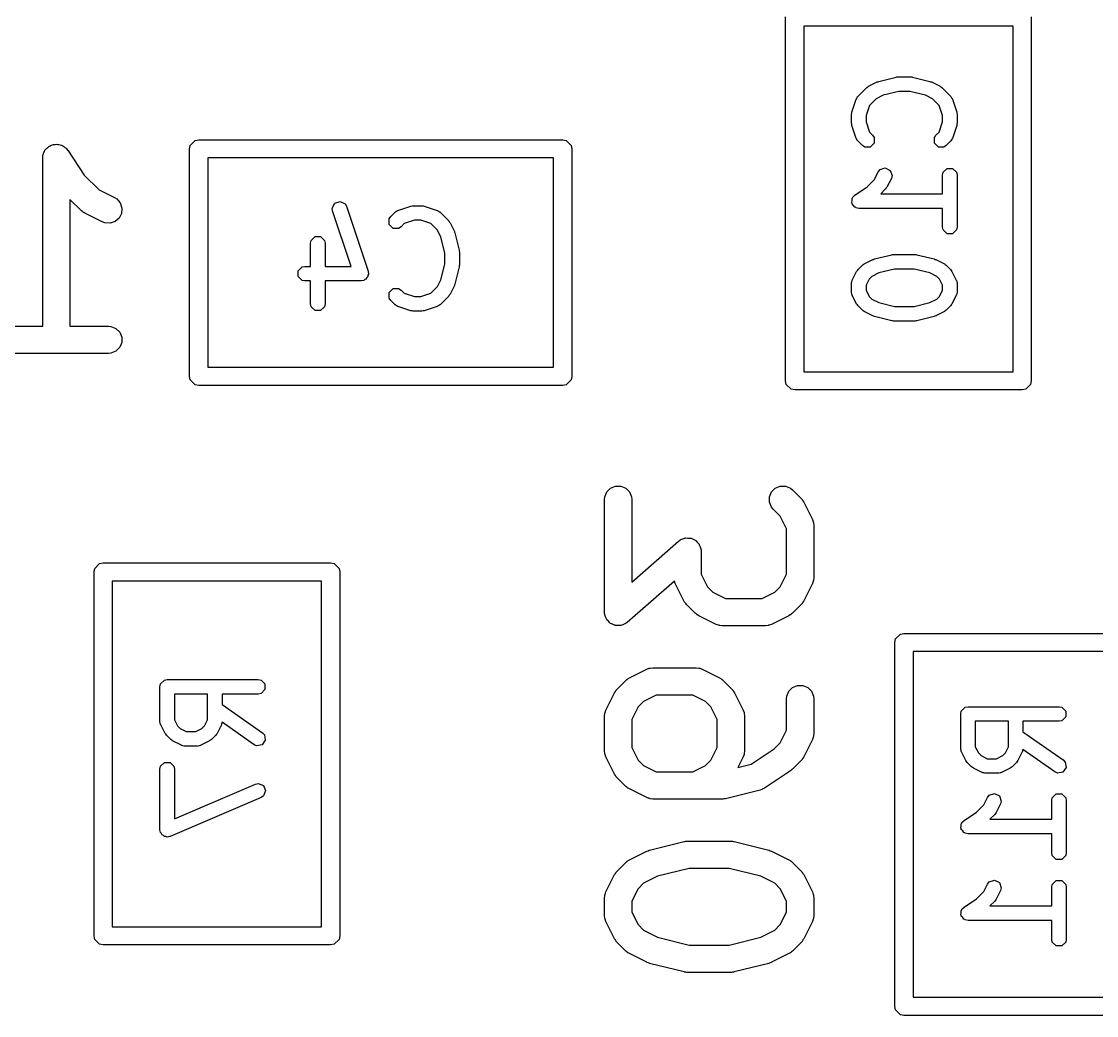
# Model space of a CAD drawing. Extents: x 0.29 to 2.1, y 0.2 to 2.1.
# Drawn here: x 1.2963 to 1.5289, y 0.7347 to 0.9498 of the extents above; entities that cross this region are included whole.
import ezdxf

# ---------------------------------------------------------------- set-up
doc = ezdxf.new("R2010")
doc.units = 0
doc.header["$MEASUREMENT"] = 0
doc.layers.add('BLACK', color=7, linetype='CONTINUOUS')

msp = doc.modelspace()

# ---------------------------------------------------------------- linework, layer by layer
at = {"layer": 'BLACK', "linetype": 'CONTINUOUS'}
for p, q in [((1.46161, 0.87205), (1.46161, 0.95079)), ((1.46555, 0.94882), (1.46555, 0.87402)), ((1.51083, 0.94882), (1.46555, 0.94882)), ((1.51083, 0.87402), (1.51083, 0.94882)), ((1.51476, 0.95079), (1.51476, 0.87205)), ((1.48175, 0.93685), (1.4855, 0.93779)), ((1.4855, 0.93779), (1.48569, 0.9378)), ((1.48569, 0.9378), (1.48588, 0.93783)), ((1.48588, 0.93783), (1.4887, 0.93783)), ((1.4887, 0.93783), (1.48888, 0.9378)), ((1.48888, 0.9378), (1.48908, 0.93779)), ((1.48908, 0.93779), (1.49283, 0.93685)), ((1.47727, 0.93362), (1.47915, 0.9355)), ((1.47915, 0.9355), (1.47936, 0.93564)), ((1.47936, 0.93564), (1.47955, 0.93579)), ((1.47955, 0.93579), (1.48143, 0.93673)), ((1.48143, 0.93673), (1.4816, 0.93677)), ((1.4816, 0.93677), (1.48175, 0.93685)), ((1.49283, 0.93685), (1.49298, 0.93677)), ((1.49298, 0.93677), (1.49315, 0.93673)), ((1.49315, 0.93673), (1.49502, 0.93579)), ((1.49502, 0.93579), (1.49522, 0.93564)), ((1.49522, 0.93564), (1.49543, 0.9355)), ((1.49543, 0.9355), (1.49731, 0.93362)), ((1.47595, 0.93019), (1.47689, 0.93301)), ((1.47689, 0.93301), (1.47693, 0.93307)), ((1.47693, 0.93311), (1.47707, 0.93332)), ((1.47693, 0.93307), (1.47693, 0.93311)), ((1.47707, 0.93332), (1.47719, 0.93354)), ((1.47719, 0.93354), (1.47723, 0.93356)), ((1.47723, 0.93356), (1.47727, 0.93362)), ((1.48119, 0.93309), (1.47976, 0.93166)), ((1.48268, 0.93383), (1.48119, 0.93309)), ((1.48608, 0.93468), (1.48268, 0.93383)), ((1.4885, 0.93468), (1.48608, 0.93468)), ((1.4919, 0.93383), (1.4885, 0.93468)), ((1.49339, 0.93309), (1.4919, 0.93383)), ((1.49482, 0.93166), (1.49339, 0.93309)), ((1.49731, 0.93362), (1.49735, 0.93356)), ((1.49735, 0.93356), (1.49738, 0.93354)), ((1.49738, 0.93354), (1.49751, 0.93332)), ((1.49751, 0.93332), (1.49765, 0.93311)), ((1.49765, 0.93311), (1.49765, 0.93307)), ((1.49765, 0.93307), (1.49769, 0.93301)), ((1.49769, 0.93301), (1.49863, 0.93019)), ((1.47976, 0.93166), (1.47902, 0.92944)), ((1.49556, 0.92944), (1.49482, 0.93166)), ((1.47587, 0.9297), (1.47592, 0.92994)), ((1.47587, 0.92782), (1.47587, 0.9297)), ((1.47592, 0.92994), (1.47595, 0.93019)), ((1.47902, 0.92944), (1.47902, 0.92808)), ((1.47902, 0.92808), (1.47976, 0.92586)), ((1.49482, 0.92586), (1.49556, 0.92808)), ((1.49556, 0.92808), (1.49556, 0.92944)), ((1.49863, 0.93019), (1.49866, 0.92994)), ((1.49866, 0.92994), (1.49871, 0.9297)), ((1.49871, 0.9297), (1.49871, 0.92782)), ((1.47592, 0.92757), (1.47587, 0.92782)), ((1.47595, 0.92732), (1.47592, 0.92757)), ((1.47689, 0.92451), (1.47595, 0.92732)), ((1.47976, 0.92586), (1.48044, 0.92519)), ((1.49414, 0.92519), (1.49482, 0.92586)), ((1.49863, 0.92732), (1.49769, 0.92451)), ((1.49866, 0.92757), (1.49863, 0.92732)), ((1.49871, 0.92782), (1.49866, 0.92757)), ((1.30357, 0.92322), (1.30385, 0.92327)), ((1.30385, 0.92327), (1.30414, 0.92322)), ((1.33283, 0.923), (1.33389, 0.92406)), ((1.33389, 0.92406), (1.33465, 0.92421)), ((1.33465, 0.92421), (1.41339, 0.92421)), ((1.41339, 0.92421), (1.41414, 0.92406)), ((1.41414, 0.92406), (1.4152, 0.923)), ((1.47693, 0.92444), (1.47689, 0.92451)), ((1.47693, 0.92441), (1.47693, 0.92444)), ((1.47707, 0.9242), (1.47693, 0.92441)), ((1.47719, 0.92398), (1.47707, 0.9242)), ((1.47723, 0.92396), (1.47719, 0.92398)), ((1.47727, 0.9239), (1.47723, 0.92396)), ((1.47821, 0.92296), (1.47727, 0.9239)), ((1.48078, 0.92347), (1.47992, 0.92262)), ((1.48044, 0.92519), (1.48078, 0.92467)), ((1.48078, 0.92467), (1.48078, 0.92347)), ((1.4938, 0.92467), (1.49414, 0.92519)), ((1.4938, 0.92347), (1.4938, 0.92467)), ((1.49465, 0.92262), (1.4938, 0.92347)), ((1.49731, 0.9239), (1.49637, 0.92296)), ((1.49735, 0.92396), (1.49731, 0.9239)), ((1.49738, 0.92398), (1.49735, 0.92396)), ((1.49751, 0.9242), (1.49738, 0.92398)), ((1.49765, 0.92441), (1.49751, 0.9242)), ((1.49769, 0.92451), (1.49765, 0.92444)), ((1.49765, 0.92444), (1.49765, 0.92441)), ((1.3009, 0.92033), (1.30095, 0.9209)), ((1.30095, 0.9209), (1.30106, 0.92117)), ((1.30106, 0.92117), (1.30112, 0.92145)), ((1.30112, 0.92145), (1.30128, 0.9217)), ((1.30128, 0.9217), (1.30139, 0.92196)), ((1.30139, 0.92196), (1.3016, 0.92217)), ((1.3016, 0.92217), (1.30176, 0.92241)), ((1.30176, 0.92241), (1.302, 0.92257)), ((1.302, 0.92257), (1.30221, 0.92278)), ((1.30221, 0.92278), (1.30248, 0.92289)), ((1.30248, 0.92289), (1.30272, 0.92305)), ((1.30272, 0.92305), (1.30301, 0.92311)), ((1.30301, 0.92311), (1.30327, 0.92322)), ((1.30327, 0.92322), (1.30357, 0.92322)), ((1.30414, 0.92322), (1.30442, 0.92322)), ((1.30442, 0.92322), (1.30469, 0.92311)), ((1.30469, 0.92311), (1.30498, 0.92305)), ((1.30498, 0.92305), (1.30522, 0.92289)), ((1.30522, 0.92289), (1.30549, 0.92278)), ((1.30549, 0.92278), (1.3057, 0.92257)), ((1.3057, 0.92257), (1.30594, 0.92241)), ((1.30594, 0.92241), (1.3063, 0.92196)), ((1.3063, 0.92196), (1.3063, 0.92196)), ((1.3063, 0.92196), (1.3063, 0.92196)), ((1.3063, 0.92196), (1.30631, 0.92196)), ((1.30631, 0.92196), (1.30989, 0.91658)), ((1.33268, 0.92224), (1.33283, 0.923)), ((1.33268, 0.87303), (1.33268, 0.92224)), ((1.4152, 0.923), (1.41535, 0.92224)), ((1.41535, 0.92224), (1.41535, 0.87303)), ((1.47872, 0.92262), (1.47821, 0.92296)), ((1.47992, 0.92262), (1.47872, 0.92262)), ((1.49586, 0.92262), (1.49465, 0.92262)), ((1.49637, 0.92296), (1.49586, 0.92262)), ((1.3009, 0.92032), (1.3009, 0.92033)), ((1.3009, 0.92033), (1.3009, 0.92033)), ((1.3009, 0.8839), (1.3009, 0.92032)), ((1.3009, 0.92032), (1.3009, 0.92032)), ((1.33661, 0.92028), (1.33661, 0.875)), ((1.41142, 0.92028), (1.33661, 0.92028)), ((1.41142, 0.875), (1.41142, 0.92028)), ((1.30989, 0.91658), (1.3131, 0.91337)), ((1.48084, 0.91563), (1.48166, 0.91728)), ((1.48166, 0.91728), (1.48204, 0.91776)), ((1.48204, 0.91776), (1.48318, 0.91814)), ((1.48318, 0.91814), (1.48426, 0.9176)), ((1.48426, 0.9176), (1.48464, 0.91646)), ((1.48464, 0.91646), (1.48448, 0.91587)), ((1.49556, 0.91657), (1.49568, 0.91718)), ((1.49556, 0.91252), (1.49556, 0.91657)), ((1.49568, 0.91718), (1.49653, 0.91803)), ((1.49653, 0.91803), (1.49773, 0.91803)), ((1.49773, 0.91803), (1.49859, 0.91718)), ((1.49859, 0.91718), (1.49871, 0.91657)), ((1.49871, 0.91657), (1.49871, 0.90532)), ((1.47657, 0.91226), (1.47926, 0.91405)), ((1.47926, 0.91405), (1.48084, 0.91563)), ((1.48354, 0.91399), (1.48339, 0.91379)), ((1.48448, 0.91587), (1.48354, 0.91399)), ((1.3131, 0.91337), (1.31642, 0.91171)), ((1.31642, 0.91171), (1.31691, 0.91141)), ((1.47599, 0.91155), (1.47611, 0.91167)), ((1.47611, 0.91167), (1.47614, 0.91182)), ((1.47614, 0.91182), (1.47657, 0.91226)), ((1.48325, 0.91358), (1.48219, 0.91252)), ((1.48219, 0.91252), (1.49556, 0.91252)), ((1.48339, 0.91379), (1.48325, 0.91358)), ((1.30926, 0.90886), (1.3068, 0.91132)), ((1.3068, 0.91132), (1.3068, 0.8839)), ((1.31691, 0.91141), (1.31766, 0.91054)), ((1.31766, 0.91054), (1.31803, 0.90944)), ((1.31803, 0.90944), (1.31795, 0.90829)), ((1.36354, 0.90943), (1.36408, 0.91051)), ((1.36362, 0.90882), (1.36354, 0.90943)), ((1.36408, 0.91051), (1.36522, 0.91089)), ((1.36522, 0.91089), (1.3663, 0.91035)), ((1.3663, 0.91035), (1.3666, 0.90982)), ((1.3666, 0.90982), (1.37129, 0.89575)), ((1.37774, 0.90894), (1.38055, 0.90987)), ((1.38055, 0.90987), (1.3808, 0.90991)), ((1.3808, 0.90991), (1.38105, 0.90995)), ((1.38105, 0.90995), (1.38292, 0.90995)), ((1.38292, 0.90995), (1.38317, 0.90991)), ((1.38317, 0.90991), (1.38342, 0.90987)), ((1.38342, 0.90987), (1.38623, 0.90894)), ((1.4759, 0.91064), (1.47599, 0.91109)), ((1.47599, 0.91051), (1.4759, 0.91064)), ((1.47599, 0.91109), (1.47599, 0.91155)), ((1.47599, 0.91035), (1.47599, 0.91051)), ((1.47632, 0.91002), (1.47599, 0.91035)), ((1.47657, 0.90964), (1.47632, 0.91002)), ((1.47673, 0.90961), (1.47657, 0.90964)), ((1.47684, 0.90949), (1.47673, 0.90961)), ((1.47745, 0.90937), (1.47684, 0.90949)), ((1.49556, 0.90937), (1.47745, 0.90937)), ((1.49556, 0.90532), (1.49556, 0.90937)), ((1.30949, 0.90867), (1.30926, 0.90886)), ((1.30954, 0.90862), (1.30949, 0.90867)), ((1.30963, 0.90856), (1.30954, 0.90862)), ((1.30971, 0.90849), (1.30963, 0.90856)), ((1.30978, 0.90846), (1.30971, 0.90849)), ((1.31003, 0.90831), (1.30978, 0.90846)), ((1.31378, 0.90643), (1.31003, 0.90831)), ((1.31743, 0.90726), (1.31656, 0.90651)), ((1.31795, 0.90829), (1.31743, 0.90726)), ((1.36761, 0.89683), (1.36362, 0.90882)), ((1.37584, 0.90711), (1.37618, 0.90762)), ((1.37584, 0.9059), (1.37584, 0.90711)), ((1.37618, 0.90762), (1.37712, 0.90856)), ((1.37712, 0.90856), (1.37719, 0.9086)), ((1.37719, 0.9086), (1.3772, 0.90863)), ((1.3772, 0.90863), (1.37742, 0.90876)), ((1.37742, 0.90876), (1.37763, 0.9089)), ((1.37763, 0.9089), (1.37767, 0.9089)), ((1.37767, 0.9089), (1.37774, 0.90894)), ((1.38623, 0.90894), (1.3863, 0.9089)), ((1.3863, 0.9089), (1.38634, 0.9089)), ((1.38634, 0.9089), (1.38655, 0.90876)), ((1.38655, 0.90876), (1.38676, 0.90863)), ((1.38676, 0.90863), (1.38678, 0.9086)), ((1.38678, 0.9086), (1.38685, 0.90856)), ((1.38685, 0.90856), (1.38872, 0.90668)), ((1.31432, 0.90623), (1.31378, 0.90643)), ((1.31547, 0.90614), (1.31432, 0.90623)), ((1.31656, 0.90651), (1.31547, 0.90614)), ((1.37669, 0.90505), (1.37584, 0.9059)), ((1.3779, 0.90505), (1.37669, 0.90505)), ((1.37841, 0.90539), (1.3779, 0.90505)), ((1.37908, 0.90607), (1.37841, 0.90539)), ((1.3813, 0.90681), (1.37908, 0.90607)), ((1.38267, 0.90681), (1.3813, 0.90681)), ((1.38488, 0.90607), (1.38267, 0.90681)), ((1.38631, 0.90463), (1.38488, 0.90607)), ((1.38706, 0.90314), (1.38631, 0.90463)), ((1.38872, 0.90668), (1.38886, 0.90647)), ((1.38886, 0.90647), (1.38902, 0.90627)), ((1.38902, 0.90627), (1.38995, 0.9044)), ((1.49568, 0.90472), (1.49556, 0.90532)), ((1.49653, 0.90387), (1.49568, 0.90472)), ((1.49859, 0.90472), (1.49773, 0.90387)), ((1.49871, 0.90532), (1.49859, 0.90472)), ((1.35885, 0.90182), (1.35897, 0.90242)), ((1.35897, 0.90242), (1.35982, 0.90327)), ((1.35982, 0.90327), (1.36103, 0.90327)), ((1.36103, 0.90327), (1.36188, 0.90242)), ((1.36188, 0.90242), (1.362, 0.90182)), ((1.38791, 0.89975), (1.38706, 0.90314)), ((1.38995, 0.9044), (1.39, 0.90423)), ((1.39, 0.90423), (1.39007, 0.90407)), ((1.39007, 0.90407), (1.39101, 0.90033)), ((1.49773, 0.90387), (1.49653, 0.90387)), ((1.35885, 0.89683), (1.35885, 0.90182)), ((1.362, 0.90182), (1.362, 0.89683)), ((1.39101, 0.90033), (1.39102, 0.90013)), ((1.39102, 0.90013), (1.39106, 0.89994)), ((1.38791, 0.89733), (1.38791, 0.89975)), ((1.39106, 0.89994), (1.39106, 0.89713)), ((1.47862, 0.89736), (1.48049, 0.8983)), ((1.48049, 0.8983), (1.48066, 0.89834)), ((1.48066, 0.89834), (1.48081, 0.89842)), ((1.48081, 0.89842), (1.48456, 0.89935)), ((1.48456, 0.89935), (1.48476, 0.89936)), ((1.48476, 0.89936), (1.48495, 0.8994)), ((1.48495, 0.8994), (1.48963, 0.8994)), ((1.48963, 0.8994), (1.48982, 0.89936)), ((1.48982, 0.89936), (1.49001, 0.89935)), ((1.49001, 0.89935), (1.49376, 0.89842)), ((1.49376, 0.89842), (1.49392, 0.89834)), ((1.49392, 0.89834), (1.49409, 0.8983)), ((1.49409, 0.8983), (1.49596, 0.89736)), ((1.35616, 0.89586), (1.35701, 0.89671)), ((1.35616, 0.89465), (1.35616, 0.89586)), ((1.35701, 0.89671), (1.35761, 0.89683)), ((1.35761, 0.89683), (1.35885, 0.89683)), ((1.362, 0.89683), (1.36761, 0.89683)), ((1.37129, 0.89575), (1.37137, 0.89514)), ((1.38706, 0.89393), (1.38791, 0.89733)), ((1.39101, 0.89675), (1.39007, 0.893)), ((1.39102, 0.89694), (1.39101, 0.89675)), ((1.39106, 0.89713), (1.39102, 0.89694)), ((1.47604, 0.89384), (1.47698, 0.89572)), ((1.47698, 0.89572), (1.47713, 0.89592)), ((1.47713, 0.89592), (1.47727, 0.89613)), ((1.47727, 0.89613), (1.47821, 0.89706)), ((1.47821, 0.89706), (1.47842, 0.8972)), ((1.47842, 0.8972), (1.47862, 0.89736)), ((1.48175, 0.8954), (1.48025, 0.89466)), ((1.48514, 0.89625), (1.48175, 0.8954)), ((1.48944, 0.89625), (1.48514, 0.89625)), ((1.49283, 0.8954), (1.48944, 0.89625)), ((1.49432, 0.89466), (1.49283, 0.8954)), ((1.49596, 0.89736), (1.49616, 0.8972)), ((1.49616, 0.8972), (1.49637, 0.89706)), ((1.49637, 0.89706), (1.49731, 0.89613)), ((1.49731, 0.89613), (1.49745, 0.89592)), ((1.49745, 0.89592), (1.4976, 0.89572)), ((1.4976, 0.89572), (1.49854, 0.89384)), ((1.35701, 0.8938), (1.35616, 0.89465)), ((1.35761, 0.89368), (1.35701, 0.8938)), ((1.35885, 0.89368), (1.35761, 0.89368)), ((1.35885, 0.88869), (1.35885, 0.89368)), ((1.3698, 0.89368), (1.362, 0.89368)), ((1.362, 0.89368), (1.362, 0.88869)), ((1.3704, 0.8938), (1.3698, 0.89368)), ((1.37058, 0.89398), (1.3704, 0.8938)), ((1.37083, 0.89407), (1.37058, 0.89398)), ((1.37099, 0.89439), (1.37083, 0.89407)), ((1.37125, 0.89465), (1.37099, 0.89439)), ((1.37137, 0.89514), (1.37125, 0.89491)), ((1.37125, 0.89491), (1.37125, 0.89465)), ((1.38631, 0.89244), (1.38706, 0.89393)), ((1.39007, 0.893), (1.39, 0.89284)), ((1.47587, 0.89314), (1.47589, 0.89322)), ((1.47587, 0.89126), (1.47587, 0.89314)), ((1.47588, 0.89325), (1.47594, 0.89349)), ((1.47589, 0.89322), (1.47588, 0.89325)), ((1.47594, 0.89349), (1.47599, 0.89374)), ((1.47599, 0.89374), (1.47602, 0.89377)), ((1.47602, 0.89377), (1.47604, 0.89384)), ((1.47968, 0.89408), (1.47902, 0.89277)), ((1.48025, 0.89466), (1.47968, 0.89408)), ((1.4949, 0.89408), (1.49432, 0.89466)), ((1.49556, 0.89277), (1.4949, 0.89408)), ((1.49854, 0.89384), (1.49856, 0.89377)), ((1.49856, 0.89377), (1.49859, 0.89374)), ((1.49859, 0.89374), (1.49864, 0.89349)), ((1.49864, 0.89349), (1.4987, 0.89325)), ((1.4987, 0.89325), (1.49869, 0.89322)), ((1.49869, 0.89322), (1.49871, 0.89314)), ((1.49871, 0.89314), (1.49871, 0.89126)), ((1.37584, 0.89117), (1.37669, 0.89202)), ((1.37584, 0.88997), (1.37584, 0.89117)), ((1.37669, 0.89202), (1.3779, 0.89202)), ((1.3779, 0.89202), (1.37841, 0.89168)), ((1.37841, 0.89168), (1.37908, 0.89101)), ((1.37908, 0.89101), (1.3813, 0.89027)), ((1.38267, 0.89027), (1.38488, 0.89101)), ((1.38488, 0.89101), (1.38631, 0.89244)), ((1.38902, 0.8908), (1.38886, 0.8906)), ((1.38995, 0.89268), (1.38902, 0.8908)), ((1.39, 0.89284), (1.38995, 0.89268)), ((1.47589, 0.89119), (1.47587, 0.89126)), ((1.47588, 0.89115), (1.47589, 0.89119)), ((1.47594, 0.89091), (1.47588, 0.89115)), ((1.47599, 0.89066), (1.47594, 0.89091)), ((1.47902, 0.89277), (1.47902, 0.89164)), ((1.47902, 0.89164), (1.47968, 0.89032)), ((1.4949, 0.89032), (1.49556, 0.89164)), ((1.49556, 0.89164), (1.49556, 0.89277)), ((1.49864, 0.89091), (1.49859, 0.89066)), ((1.4987, 0.89115), (1.49864, 0.89091)), ((1.49871, 0.89126), (1.49869, 0.89119)), ((1.49869, 0.89119), (1.4987, 0.89115)), ((1.35897, 0.88809), (1.35885, 0.88869)), ((1.362, 0.88869), (1.36188, 0.88809)), ((1.37618, 0.88946), (1.37584, 0.88997)), ((1.37712, 0.88852), (1.37618, 0.88946)), ((1.37719, 0.88847), (1.37712, 0.88852)), ((1.3772, 0.88844), (1.37719, 0.88847)), ((1.37742, 0.88832), (1.3772, 0.88844)), ((1.3813, 0.89027), (1.38267, 0.89027)), ((1.38676, 0.88844), (1.38655, 0.88832)), ((1.38678, 0.88847), (1.38676, 0.88844)), ((1.38685, 0.88852), (1.38678, 0.88847)), ((1.38872, 0.89039), (1.38685, 0.88852)), ((1.38886, 0.8906), (1.38872, 0.89039)), ((1.47602, 0.89064), (1.47599, 0.89066)), ((1.47604, 0.89056), (1.47602, 0.89064)), ((1.47698, 0.88868), (1.47604, 0.89056)), ((1.47713, 0.88849), (1.47698, 0.88868)), ((1.47727, 0.88828), (1.47713, 0.88849)), ((1.47968, 0.89032), (1.48025, 0.88975)), ((1.48025, 0.88975), (1.48175, 0.889)), ((1.48175, 0.889), (1.48514, 0.88815)), ((1.48944, 0.88815), (1.49283, 0.889)), ((1.49283, 0.889), (1.49432, 0.88975)), ((1.49432, 0.88975), (1.4949, 0.89032)), ((1.49745, 0.88849), (1.49731, 0.88828)), ((1.4976, 0.88868), (1.49745, 0.88849)), ((1.49854, 0.89056), (1.4976, 0.88868)), ((1.49856, 0.89064), (1.49854, 0.89056)), ((1.49859, 0.89066), (1.49856, 0.89064)), ((1.35982, 0.88724), (1.35897, 0.88809)), ((1.36103, 0.88724), (1.35982, 0.88724)), ((1.36188, 0.88809), (1.36103, 0.88724)), ((1.37763, 0.88818), (1.37742, 0.88832)), ((1.37767, 0.88818), (1.37763, 0.88818)), ((1.37774, 0.88814), (1.37767, 0.88818)), ((1.38055, 0.8872), (1.37774, 0.88814)), ((1.3808, 0.88717), (1.38055, 0.8872)), ((1.38105, 0.88712), (1.3808, 0.88717)), ((1.38292, 0.88712), (1.38105, 0.88712)), ((1.38317, 0.88717), (1.38292, 0.88712)), ((1.38342, 0.8872), (1.38317, 0.88717)), ((1.38623, 0.88814), (1.38342, 0.8872)), ((1.3863, 0.88818), (1.38623, 0.88814)), ((1.38634, 0.88818), (1.3863, 0.88818)), ((1.38655, 0.88832), (1.38634, 0.88818)), ((1.47821, 0.88734), (1.47727, 0.88828)), ((1.47842, 0.8872), (1.47821, 0.88734)), ((1.47862, 0.88704), (1.47842, 0.8872)), ((1.48049, 0.88611), (1.47862, 0.88704)), ((1.48066, 0.88606), (1.48049, 0.88611)), ((1.48081, 0.88599), (1.48066, 0.88606)), ((1.48514, 0.88815), (1.48944, 0.88815)), ((1.49392, 0.88606), (1.49376, 0.88599)), ((1.49409, 0.88611), (1.49392, 0.88606)), ((1.49596, 0.88704), (1.49409, 0.88611)), ((1.49616, 0.8872), (1.49596, 0.88704)), ((1.49637, 0.88734), (1.49616, 0.8872)), ((1.49731, 0.88828), (1.49637, 0.88734)), ((1.2926, 0.8839), (1.3009, 0.8839)), ((1.3068, 0.8839), (1.3151, 0.8839)), ((1.3151, 0.8839), (1.31567, 0.88385)), ((1.31567, 0.88385), (1.31674, 0.88341)), ((1.48456, 0.88505), (1.48081, 0.88599)), ((1.48476, 0.88504), (1.48456, 0.88505)), ((1.48495, 0.885), (1.48476, 0.88504)), ((1.48963, 0.885), (1.48495, 0.885)), ((1.48982, 0.88504), (1.48963, 0.885)), ((1.49001, 0.88505), (1.48982, 0.88504)), ((1.49376, 0.88599), (1.49001, 0.88505)), ((1.31674, 0.88341), (1.31755, 0.88259)), ((1.31755, 0.88259), (1.31799, 0.88153)), ((1.31799, 0.88153), (1.31799, 0.88038)), ((1.31755, 0.87931), (1.31674, 0.8785)), ((1.31799, 0.88038), (1.31755, 0.87931)), ((1.3151, 0.878), (1.2926, 0.878)), ((1.31567, 0.87806), (1.3151, 0.878)), ((1.31674, 0.8785), (1.31567, 0.87806)), ((1.33661, 0.875), (1.41142, 0.875)), ((1.33283, 0.87228), (1.33268, 0.87303)), ((1.33389, 0.87121), (1.33283, 0.87228)), ((1.4152, 0.87228), (1.41414, 0.87121)), ((1.41535, 0.87303), (1.4152, 0.87228)), ((1.46555, 0.87402), (1.51083, 0.87402)), ((1.33465, 0.87106), (1.33389, 0.87121)), ((1.41339, 0.87106), (1.33465, 0.87106)), ((1.41414, 0.87121), (1.41339, 0.87106)), ((1.46176, 0.87129), (1.46161, 0.87205)), ((1.46283, 0.87023), (1.46176, 0.87129)), ((1.46358, 0.87008), (1.46283, 0.87023)), ((1.5128, 0.87008), (1.46358, 0.87008)), ((1.51355, 0.87023), (1.5128, 0.87008)), ((1.51461, 0.87129), (1.51355, 0.87023)), ((1.51476, 0.87205), (1.51461, 0.87129)), ((1.42293, 0.84803), (1.42375, 0.84884)), ((1.42375, 0.84884), (1.42481, 0.84928)), ((1.42481, 0.84928), (1.42596, 0.84928)), ((1.42596, 0.84928), (1.42703, 0.84884)), ((1.42703, 0.84884), (1.42784, 0.84803)), ((1.45855, 0.84803), (1.45937, 0.84884)), ((1.45937, 0.84884), (1.46043, 0.84928)), ((1.46043, 0.84928), (1.46158, 0.84928)), ((1.46158, 0.84928), (1.46265, 0.84884)), ((1.46265, 0.84884), (1.46309, 0.84847)), ((1.42243, 0.84639), (1.42249, 0.84696)), ((1.42249, 0.84696), (1.42293, 0.84803)), ((1.42784, 0.84803), (1.42828, 0.84696)), ((1.42828, 0.84696), (1.42834, 0.84639)), ((1.45811, 0.84696), (1.45855, 0.84803)), ((1.45811, 0.84581), (1.45811, 0.84696)), ((1.46309, 0.84847), (1.46497, 0.8466)), ((1.46497, 0.8466), (1.46516, 0.84637)), ((1.42243, 0.82201), (1.42243, 0.84639)), ((1.42834, 0.84639), (1.42834, 0.82852)), ((1.45855, 0.84475), (1.45811, 0.84581)), ((1.45892, 0.8443), (1.45855, 0.84475)), ((1.46046, 0.84276), (1.45892, 0.8443)), ((1.46516, 0.84637), (1.46521, 0.84632)), ((1.46521, 0.84632), (1.46527, 0.84623)), ((1.46527, 0.84623), (1.46534, 0.84615)), ((1.46534, 0.84615), (1.46537, 0.84608)), ((1.46537, 0.84608), (1.46552, 0.84583)), ((1.46552, 0.84583), (1.4674, 0.84208)), ((1.4618, 0.84007), (1.46046, 0.84276)), ((1.4674, 0.84208), (1.4676, 0.84154)), ((1.4618, 0.83021), (1.4618, 0.84007)), ((1.4676, 0.84154), (1.46761, 0.84144)), ((1.46761, 0.84144), (1.46765, 0.84134)), ((1.46765, 0.84134), (1.46771, 0.84076)), ((1.46771, 0.84076), (1.46771, 0.82951)), ((1.42834, 0.82852), (1.43844, 0.83736)), ((1.43844, 0.83736), (1.43869, 0.83754)), ((1.43869, 0.83754), (1.43874, 0.83759)), ((1.43874, 0.83759), (1.4388, 0.83761)), ((1.4388, 0.83761), (1.43891, 0.8377)), ((1.43891, 0.8377), (1.43937, 0.83785)), ((1.43937, 0.83785), (1.43981, 0.83803)), ((1.43981, 0.83803), (1.43991, 0.83803)), ((1.43991, 0.83803), (1.44, 0.83807)), ((1.44, 0.83807), (1.44048, 0.83803)), ((1.44048, 0.83803), (1.44096, 0.83803)), ((1.44096, 0.83803), (1.44105, 0.838)), ((1.44105, 0.838), (1.44115, 0.83799)), ((1.44115, 0.83799), (1.44158, 0.83778)), ((1.44158, 0.83778), (1.44203, 0.83759)), ((1.44203, 0.83759), (1.4421, 0.83752)), ((1.4421, 0.83752), (1.44218, 0.83748)), ((1.44218, 0.83748), (1.4425, 0.83712)), ((1.4425, 0.83712), (1.44284, 0.83678)), ((1.44284, 0.83678), (1.44288, 0.83669)), ((1.44288, 0.83669), (1.44294, 0.83661)), ((1.44294, 0.83661), (1.4431, 0.83616)), ((1.4431, 0.83616), (1.44328, 0.83571)), ((1.44328, 0.83571), (1.44329, 0.83557)), ((1.44329, 0.83557), (1.44331, 0.83552)), ((1.44331, 0.83552), (1.44331, 0.83544)), ((1.44331, 0.83544), (1.44334, 0.83514)), ((1.44334, 0.83514), (1.44334, 0.83021)), ((1.31216, 0.83146), (1.31322, 0.83253)), ((1.31322, 0.83253), (1.31398, 0.83268)), ((1.31398, 0.83268), (1.36319, 0.83268)), ((1.36319, 0.83268), (1.36394, 0.83253)), ((1.36394, 0.83253), (1.36501, 0.83146)), ((1.31201, 0.83071), (1.31216, 0.83146)), ((1.31201, 0.75197), (1.31201, 0.83071)), ((1.36501, 0.83146), (1.36516, 0.83071)), ((1.36516, 0.83071), (1.36516, 0.75197)), ((1.44334, 0.83021), (1.44469, 0.82751)), ((1.46046, 0.82751), (1.4618, 0.83021)), ((1.31594, 0.82874), (1.31594, 0.75394)), ((1.36122, 0.82874), (1.31594, 0.82874)), ((1.36122, 0.75394), (1.36122, 0.82874)), ((1.43754, 0.82873), (1.42733, 0.81979)), ((1.43774, 0.82819), (1.43754, 0.82873)), ((1.43962, 0.82444), (1.43774, 0.82819)), ((1.4674, 0.82819), (1.46552, 0.82444)), ((1.4676, 0.82873), (1.4674, 0.82819)), ((1.46761, 0.82884), (1.4676, 0.82873)), ((1.46765, 0.82894), (1.46761, 0.82884)), ((1.46771, 0.82951), (1.46765, 0.82894)), ((1.44469, 0.82751), (1.44588, 0.82632)), ((1.44588, 0.82632), (1.44858, 0.82497)), ((1.45656, 0.82497), (1.45926, 0.82632)), ((1.45926, 0.82632), (1.46046, 0.82751)), ((1.43977, 0.8242), (1.43962, 0.82444)), ((1.4398, 0.82412), (1.43977, 0.8242)), ((1.43987, 0.82404), (1.4398, 0.82412)), ((1.43993, 0.82395), (1.43987, 0.82404)), ((1.43999, 0.8239), (1.43993, 0.82395)), ((1.44017, 0.82368), (1.43999, 0.8239)), ((1.44205, 0.8218), (1.44017, 0.82368)), ((1.44858, 0.82497), (1.45656, 0.82497)), ((1.46497, 0.82368), (1.46309, 0.8218)), ((1.46516, 0.8239), (1.46497, 0.82368)), ((1.46521, 0.82395), (1.46516, 0.8239)), ((1.46527, 0.82404), (1.46521, 0.82395)), ((1.46534, 0.82412), (1.46527, 0.82404)), ((1.46537, 0.8242), (1.46534, 0.82412)), ((1.46552, 0.82444), (1.46537, 0.8242)), ((1.42246, 0.82171), (1.42243, 0.82201)), ((1.42246, 0.82163), (1.42246, 0.82171)), ((1.42248, 0.82158), (1.42246, 0.82163)), ((1.42249, 0.82144), (1.42248, 0.82158)), ((1.42267, 0.821), (1.42249, 0.82144)), ((1.42283, 0.82054), (1.42267, 0.821)), ((1.44227, 0.82162), (1.44205, 0.8218)), ((1.44232, 0.82156), (1.44227, 0.82162)), ((1.44241, 0.8215), (1.44232, 0.82156)), ((1.44249, 0.82143), (1.44241, 0.8215)), ((1.44257, 0.8214), (1.44249, 0.82143)), ((1.44281, 0.82125), (1.44257, 0.8214)), ((1.44656, 0.81937), (1.44281, 0.82125)), ((1.46233, 0.82125), (1.45858, 0.81937)), ((1.46258, 0.8214), (1.46233, 0.82125)), ((1.46265, 0.82143), (1.46258, 0.8214)), ((1.46273, 0.8215), (1.46265, 0.82143)), ((1.46282, 0.82156), (1.46273, 0.8215)), ((1.46287, 0.82162), (1.46282, 0.82156)), ((1.46309, 0.8218), (1.46287, 0.82162)), ((1.42289, 0.82047), (1.42283, 0.82054)), ((1.42293, 0.82037), (1.42289, 0.82047)), ((1.42327, 0.82003), (1.42293, 0.82037)), ((1.42359, 0.81967), (1.42327, 0.82003)), ((1.42368, 0.81963), (1.42359, 0.81967)), ((1.42375, 0.81956), (1.42368, 0.81963)), ((1.42419, 0.81938), (1.42375, 0.81956)), ((1.42462, 0.81916), (1.42419, 0.81938)), ((1.42472, 0.81916), (1.42462, 0.81916)), ((1.42481, 0.81912), (1.42472, 0.81916)), ((1.42529, 0.81912), (1.42481, 0.81912)), ((1.42577, 0.81909), (1.42529, 0.81912)), ((1.42586, 0.81912), (1.42577, 0.81909)), ((1.42596, 0.81912), (1.42586, 0.81912)), ((1.42641, 0.8193), (1.42596, 0.81912)), ((1.42686, 0.81946), (1.42641, 0.8193)), ((1.42697, 0.81954), (1.42686, 0.81946)), ((1.42703, 0.81956), (1.42697, 0.81954)), ((1.42708, 0.81961), (1.42703, 0.81956)), ((1.42733, 0.81979), (1.42708, 0.81961)), ((1.4471, 0.81917), (1.44656, 0.81937)), ((1.44721, 0.81916), (1.4471, 0.81917)), ((1.44731, 0.81912), (1.44721, 0.81916)), ((1.44788, 0.81906), (1.44731, 0.81912)), ((1.45726, 0.81906), (1.44788, 0.81906)), ((1.45783, 0.81912), (1.45726, 0.81906)), ((1.45793, 0.81916), (1.45783, 0.81912)), ((1.45804, 0.81917), (1.45793, 0.81916)), ((1.45858, 0.81937), (1.45804, 0.81917)), ((1.48539, 0.81621), (1.48645, 0.81727)), ((1.48645, 0.81727), (1.4872, 0.81742)), ((1.4872, 0.81742), (1.53642, 0.81742)), ((1.48524, 0.81545), (1.48539, 0.81621)), ((1.48524, 0.73671), (1.48524, 0.81545)), ((1.48917, 0.81348), (1.48917, 0.73868)), ((1.53445, 0.81348), (1.48917, 0.81348)), ((1.42782, 0.80778), (1.43157, 0.80966)), ((1.43157, 0.80966), (1.43211, 0.80986)), ((1.43211, 0.80986), (1.43221, 0.80987)), ((1.43221, 0.80987), (1.43231, 0.80991)), ((1.43231, 0.80991), (1.43289, 0.80997)), ((1.43289, 0.80997), (1.44226, 0.80997)), ((1.44226, 0.80997), (1.44284, 0.80991)), ((1.44284, 0.80991), (1.44293, 0.80987)), ((1.44293, 0.80987), (1.44304, 0.80986)), ((1.44304, 0.80986), (1.44358, 0.80966)), ((1.44358, 0.80966), (1.44733, 0.80778)), ((1.32639, 0.80647), (1.32724, 0.80732)), ((1.32724, 0.80732), (1.32784, 0.80744)), ((1.32784, 0.80744), (1.34753, 0.80744)), ((1.34753, 0.80744), (1.34813, 0.80732)), ((1.34813, 0.80732), (1.34898, 0.80647)), ((1.42517, 0.80535), (1.42705, 0.80723)), ((1.42705, 0.80723), (1.42727, 0.80742)), ((1.42727, 0.80742), (1.42733, 0.80747)), ((1.42733, 0.80747), (1.42741, 0.80753)), ((1.42741, 0.80753), (1.4275, 0.8076)), ((1.4275, 0.8076), (1.42757, 0.80763)), ((1.42757, 0.80763), (1.42782, 0.80778)), ((1.44733, 0.80778), (1.44758, 0.80763)), ((1.44758, 0.80763), (1.44765, 0.8076)), ((1.44765, 0.8076), (1.44773, 0.80753)), ((1.44773, 0.80753), (1.44782, 0.80747)), ((1.44782, 0.80747), (1.44787, 0.80742)), ((1.44787, 0.80742), (1.4481, 0.80723)), ((1.4481, 0.80723), (1.44997, 0.80535)), ((1.32627, 0.80587), (1.32639, 0.80647)), ((1.32627, 0.79837), (1.32627, 0.80587)), ((1.34898, 0.80527), (1.34813, 0.80441)), ((1.34898, 0.80647), (1.34898, 0.80527)), ((1.42462, 0.80459), (1.42478, 0.80484)), ((1.42478, 0.80484), (1.42481, 0.80491)), ((1.42481, 0.80491), (1.42487, 0.80499)), ((1.42487, 0.80499), (1.42493, 0.80508)), ((1.42493, 0.80508), (1.42499, 0.80513)), ((1.42499, 0.80513), (1.42517, 0.80535)), ((1.44997, 0.80535), (1.45016, 0.80513)), ((1.45016, 0.80513), (1.45022, 0.80508)), ((1.45022, 0.80508), (1.45027, 0.80499)), ((1.45027, 0.80499), (1.45034, 0.80491)), ((1.45034, 0.80491), (1.45037, 0.80484)), ((1.45037, 0.80484), (1.45052, 0.80459)), ((1.46186, 0.80384), (1.4623, 0.80491)), ((1.4623, 0.80491), (1.46312, 0.80572)), ((1.46312, 0.80572), (1.46418, 0.80616)), ((1.46418, 0.80616), (1.46533, 0.80616)), ((1.46533, 0.80616), (1.4664, 0.80572)), ((1.4664, 0.80572), (1.46721, 0.80491)), ((1.46721, 0.80491), (1.46765, 0.80384)), ((1.33658, 0.80429), (1.32942, 0.80429)), ((1.32942, 0.80429), (1.32942, 0.79874)), ((1.33658, 0.79874), (1.33658, 0.80429)), ((1.34753, 0.80429), (1.33973, 0.80429)), ((1.33973, 0.80429), (1.33973, 0.802)), ((1.34813, 0.80441), (1.34753, 0.80429)), ((1.42275, 0.80084), (1.42462, 0.80459)), ((1.43089, 0.80271), (1.42969, 0.80152)), ((1.43358, 0.80406), (1.43089, 0.80271)), ((1.44156, 0.80406), (1.43358, 0.80406)), ((1.44426, 0.80271), (1.44156, 0.80406)), ((1.44546, 0.80152), (1.44426, 0.80271)), ((1.45052, 0.80459), (1.4524, 0.80084)), ((1.4618, 0.80327), (1.46186, 0.80384)), ((1.4618, 0.79646), (1.4618, 0.80327)), ((1.46765, 0.80384), (1.46771, 0.80327)), ((1.46771, 0.80327), (1.46771, 0.79577)), ((1.33973, 0.802), (1.34843, 0.79591)), ((1.42243, 0.79952), (1.42249, 0.80009)), ((1.42249, 0.80009), (1.42253, 0.80019)), ((1.42253, 0.80019), (1.42254, 0.8003)), ((1.42254, 0.8003), (1.42275, 0.80084)), ((1.42969, 0.80152), (1.42834, 0.79882)), ((1.44681, 0.79882), (1.44546, 0.80152)), ((1.4524, 0.80084), (1.45261, 0.8003)), ((1.45261, 0.8003), (1.45261, 0.80019)), ((1.45261, 0.80019), (1.45265, 0.80009)), ((1.45265, 0.80009), (1.45271, 0.79952)), ((1.49949, 0.79999), (1.49961, 0.80059)), ((1.49949, 0.79249), (1.49949, 0.79999)), ((1.49961, 0.80059), (1.50047, 0.80144)), ((1.50047, 0.80144), (1.50107, 0.80156)), ((1.50107, 0.80156), (1.52075, 0.80156)), ((1.52075, 0.80156), (1.52136, 0.80144)), ((1.52136, 0.80144), (1.52221, 0.80059)), ((1.52221, 0.80059), (1.52221, 0.79938)), ((1.32628, 0.79829), (1.32627, 0.79837)), ((1.32627, 0.79826), (1.32628, 0.79829)), ((1.32634, 0.79801), (1.32627, 0.79826)), ((1.32639, 0.79777), (1.32634, 0.79801)), ((1.32641, 0.79774), (1.32639, 0.79777)), ((1.32643, 0.79766), (1.32641, 0.79774)), ((1.32737, 0.79579), (1.32643, 0.79766)), ((1.32942, 0.79874), (1.33007, 0.79743)), ((1.33592, 0.79743), (1.33658, 0.79874)), ((1.33956, 0.79766), (1.33862, 0.79579)), ((1.33958, 0.79774), (1.33956, 0.79766)), ((1.33961, 0.79777), (1.33958, 0.79774)), ((1.33966, 0.79801), (1.33961, 0.79777)), ((1.3397, 0.79818), (1.33966, 0.79801)), ((1.34662, 0.79333), (1.3397, 0.79818)), ((1.42243, 0.79202), (1.42243, 0.79952)), ((1.42834, 0.79882), (1.42834, 0.79272)), ((1.44681, 0.79272), (1.44681, 0.79882)), ((1.45271, 0.79952), (1.45271, 0.79202)), ((1.50981, 0.79841), (1.50264, 0.79841)), ((1.50264, 0.79841), (1.50264, 0.79286)), ((1.50981, 0.79286), (1.50981, 0.79841)), ((1.52075, 0.79841), (1.51295, 0.79841)), ((1.51295, 0.79841), (1.51295, 0.79612)), ((1.52136, 0.79853), (1.52075, 0.79841)), ((1.52221, 0.79938), (1.52136, 0.79853)), ((1.32752, 0.79559), (1.32737, 0.79579)), ((1.32766, 0.79538), (1.32752, 0.79559)), ((1.3286, 0.79444), (1.32766, 0.79538)), ((1.33007, 0.79743), (1.33065, 0.79685)), ((1.33065, 0.79685), (1.33196, 0.79619)), ((1.33196, 0.79619), (1.33403, 0.79619)), ((1.33403, 0.79619), (1.33534, 0.79685)), ((1.33534, 0.79685), (1.33592, 0.79743)), ((1.33833, 0.79538), (1.33739, 0.79444)), ((1.33847, 0.79559), (1.33833, 0.79538)), ((1.33862, 0.79579), (1.33847, 0.79559)), ((1.34843, 0.79591), (1.34885, 0.79547)), ((1.34885, 0.79547), (1.34906, 0.79428)), ((1.46046, 0.79377), (1.4618, 0.79646)), ((1.46771, 0.79577), (1.46765, 0.79519)), ((1.51295, 0.79612), (1.52166, 0.79003)), ((1.32881, 0.7943), (1.3286, 0.79444)), ((1.32901, 0.79415), (1.32881, 0.7943)), ((1.33089, 0.79321), (1.32901, 0.79415)), ((1.33096, 0.79319), (1.33089, 0.79321)), ((1.33099, 0.79316), (1.33096, 0.79319)), ((1.33123, 0.79312), (1.33099, 0.79316)), ((1.33148, 0.79305), (1.33123, 0.79312)), ((1.33151, 0.79306), (1.33148, 0.79305)), ((1.33159, 0.79304), (1.33151, 0.79306)), ((1.3344, 0.79304), (1.33159, 0.79304)), ((1.33448, 0.79306), (1.3344, 0.79304)), ((1.33451, 0.79305), (1.33448, 0.79306)), ((1.33476, 0.79312), (1.33451, 0.79305)), ((1.335, 0.79316), (1.33476, 0.79312)), ((1.33503, 0.79319), (1.335, 0.79316)), ((1.33511, 0.79321), (1.33503, 0.79319)), ((1.33698, 0.79415), (1.33511, 0.79321)), ((1.33718, 0.7943), (1.33698, 0.79415)), ((1.33739, 0.79444), (1.33718, 0.7943)), ((1.34718, 0.79308), (1.34662, 0.79333)), ((1.34837, 0.79329), (1.34718, 0.79308)), ((1.34906, 0.79428), (1.34837, 0.79329)), ((1.45913, 0.79244), (1.46046, 0.79377)), ((1.4674, 0.79445), (1.46552, 0.7907)), ((1.4676, 0.79499), (1.4674, 0.79445)), ((1.46761, 0.79509), (1.4676, 0.79499)), ((1.46765, 0.79519), (1.46761, 0.79509)), ((1.42249, 0.79144), (1.42243, 0.79202)), ((1.42253, 0.79134), (1.42249, 0.79144)), ((1.42254, 0.79124), (1.42253, 0.79134)), ((1.42275, 0.7907), (1.42254, 0.79124)), ((1.42462, 0.78695), (1.42275, 0.7907)), ((1.42834, 0.79272), (1.42969, 0.79002)), ((1.44546, 0.79002), (1.44681, 0.79272)), ((1.4524, 0.7907), (1.45125, 0.78841)), ((1.45261, 0.79124), (1.4524, 0.7907)), ((1.45265, 0.79144), (1.45261, 0.79134)), ((1.45261, 0.79134), (1.45261, 0.79124)), ((1.45271, 0.79202), (1.45265, 0.79144)), ((1.45417, 0.78913), (1.45913, 0.79244)), ((1.46552, 0.7907), (1.46537, 0.79045)), ((1.49951, 0.79241), (1.49949, 0.79249)), ((1.4995, 0.79238), (1.49951, 0.79241)), ((1.49956, 0.79213), (1.4995, 0.79238)), ((1.49961, 0.79188), (1.49956, 0.79213)), ((1.49964, 0.79186), (1.49961, 0.79188)), ((1.49966, 0.79178), (1.49964, 0.79186)), ((1.5006, 0.78991), (1.49966, 0.79178)), ((1.50264, 0.79286), (1.5033, 0.79154)), ((1.5033, 0.79154), (1.50388, 0.79097)), ((1.50388, 0.79097), (1.50519, 0.79031)), ((1.50726, 0.79031), (1.50857, 0.79097)), ((1.50857, 0.79097), (1.50915, 0.79154)), ((1.50915, 0.79154), (1.50981, 0.79286)), ((1.51279, 0.79178), (1.51185, 0.78991)), ((1.51281, 0.79186), (1.51279, 0.79178)), ((1.51283, 0.79188), (1.51281, 0.79186)), ((1.51288, 0.79213), (1.51283, 0.79188)), ((1.51293, 0.79229), (1.51288, 0.79213)), ((1.51985, 0.78745), (1.51293, 0.79229)), ((1.32627, 0.78806), (1.32639, 0.78866)), ((1.32639, 0.78866), (1.32724, 0.78951)), ((1.32724, 0.78951), (1.32844, 0.78951)), ((1.32844, 0.78951), (1.3293, 0.78866)), ((1.3293, 0.78866), (1.32942, 0.78806)), ((1.42969, 0.79002), (1.43089, 0.78882)), ((1.43089, 0.78882), (1.43358, 0.78747)), ((1.44156, 0.78747), (1.44426, 0.78882)), ((1.44426, 0.78882), (1.44546, 0.79002)), ((1.45125, 0.78841), (1.45417, 0.78913)), ((1.46497, 0.78993), (1.46309, 0.78806)), ((1.46516, 0.79016), (1.46497, 0.78993)), ((1.46521, 0.79021), (1.46516, 0.79016)), ((1.46527, 0.7903), (1.46521, 0.79021)), ((1.46534, 0.79038), (1.46527, 0.7903)), ((1.46537, 0.79045), (1.46534, 0.79038)), ((1.50075, 0.78971), (1.5006, 0.78991)), ((1.50089, 0.7895), (1.50075, 0.78971)), ((1.50183, 0.78856), (1.50089, 0.7895)), ((1.50204, 0.78842), (1.50183, 0.78856)), ((1.50224, 0.78827), (1.50204, 0.78842)), ((1.50519, 0.79031), (1.50726, 0.79031)), ((1.51041, 0.78842), (1.51021, 0.78827)), ((1.51062, 0.78856), (1.51041, 0.78842)), ((1.51156, 0.7895), (1.51062, 0.78856)), ((1.5117, 0.78971), (1.51156, 0.7895)), ((1.51185, 0.78991), (1.5117, 0.78971)), ((1.52229, 0.7884), (1.5216, 0.78741)), ((1.52166, 0.79003), (1.52208, 0.78958)), ((1.52208, 0.78958), (1.52229, 0.7884)), ((1.32627, 0.77493), (1.32627, 0.78806)), ((1.32942, 0.78806), (1.32942, 0.77732)), ((1.42478, 0.7867), (1.42462, 0.78695)), ((1.42481, 0.78663), (1.42478, 0.7867)), ((1.42487, 0.78655), (1.42481, 0.78663)), ((1.42493, 0.78646), (1.42487, 0.78655)), ((1.42499, 0.78641), (1.42493, 0.78646)), ((1.42517, 0.78618), (1.42499, 0.78641)), ((1.42705, 0.78431), (1.42517, 0.78618)), ((1.43358, 0.78747), (1.44156, 0.78747)), ((1.46264, 0.78769), (1.45702, 0.78394)), ((1.46265, 0.78769), (1.46264, 0.78769)), ((1.46287, 0.78787), (1.46265, 0.78769)), ((1.46265, 0.78769), (1.46265, 0.78769)), ((1.46309, 0.78805), (1.46287, 0.78787)), ((1.46309, 0.78806), (1.46309, 0.78805)), ((1.46309, 0.78805), (1.46309, 0.78805)), ((1.50411, 0.78733), (1.50224, 0.78827)), ((1.50419, 0.78731), (1.50411, 0.78733)), ((1.50422, 0.78728), (1.50419, 0.78731)), ((1.50446, 0.78723), (1.50422, 0.78728)), ((1.50471, 0.78717), (1.50446, 0.78723)), ((1.50474, 0.78718), (1.50471, 0.78717)), ((1.50482, 0.78716), (1.50474, 0.78718)), ((1.50763, 0.78716), (1.50482, 0.78716)), ((1.50771, 0.78718), (1.50763, 0.78716)), ((1.50774, 0.78717), (1.50771, 0.78718)), ((1.50799, 0.78723), (1.50774, 0.78717)), ((1.50823, 0.78728), (1.50799, 0.78723)), ((1.50826, 0.78731), (1.50823, 0.78728)), ((1.50833, 0.78733), (1.50826, 0.78731)), ((1.51021, 0.78827), (1.50833, 0.78733)), ((1.52041, 0.7872), (1.51985, 0.78745)), ((1.5216, 0.78741), (1.52041, 0.7872)), ((1.32942, 0.77732), (1.34691, 0.78482)), ((1.34691, 0.78482), (1.34751, 0.78495)), ((1.34751, 0.78495), (1.34863, 0.7845)), ((1.34863, 0.7845), (1.3491, 0.78339)), ((1.42727, 0.78412), (1.42705, 0.78431)), ((1.42733, 0.78406), (1.42727, 0.78412)), ((1.42741, 0.78401), (1.42733, 0.78406)), ((1.4275, 0.78394), (1.42741, 0.78401)), ((1.42757, 0.78391), (1.4275, 0.78394)), ((1.42782, 0.78375), (1.42757, 0.78391)), ((1.43157, 0.78188), (1.42782, 0.78375)), ((1.45657, 0.7837), (1.45651, 0.78366)), ((1.45664, 0.78372), (1.45657, 0.7837)), ((1.4567, 0.78377), (1.45664, 0.78372)), ((1.45702, 0.78394), (1.4567, 0.78377)), ((1.34815, 0.78192), (1.32846, 0.77349)), ((1.34865, 0.78227), (1.34815, 0.78192)), ((1.3491, 0.78339), (1.34865, 0.78227)), ((1.43211, 0.78167), (1.43157, 0.78188)), ((1.43221, 0.78166), (1.43211, 0.78167)), ((1.43231, 0.78162), (1.43221, 0.78166)), ((1.43289, 0.78157), (1.43231, 0.78162)), ((1.44788, 0.78157), (1.43289, 0.78157)), ((1.44798, 0.78158), (1.44788, 0.78157)), ((1.44803, 0.78157), (1.44798, 0.78158)), ((1.44824, 0.7816), (1.44803, 0.78157)), ((1.44846, 0.78162), (1.44824, 0.7816)), ((1.4485, 0.78164), (1.44846, 0.78162)), ((1.4486, 0.78165), (1.4485, 0.78164)), ((1.4561, 0.78353), (1.4486, 0.78165)), ((1.45644, 0.78365), (1.4561, 0.78353)), ((1.45651, 0.78366), (1.45644, 0.78365)), ((1.50446, 0.7803), (1.50528, 0.78194)), ((1.50528, 0.78194), (1.50566, 0.78243)), ((1.50566, 0.78243), (1.5068, 0.78281)), ((1.5068, 0.78281), (1.50788, 0.78227)), ((1.50788, 0.78227), (1.50826, 0.78113)), ((1.51918, 0.78124), (1.5193, 0.78184)), ((1.5193, 0.78184), (1.52015, 0.78269)), ((1.52015, 0.78269), (1.52136, 0.78269)), ((1.52136, 0.78269), (1.52221, 0.78184)), ((1.52221, 0.78184), (1.52233, 0.78124)), ((1.50288, 0.77871), (1.50446, 0.7803)), ((1.5081, 0.78053), (1.50716, 0.77866)), ((1.50826, 0.78113), (1.5081, 0.78053)), ((1.51918, 0.77719), (1.51918, 0.78124)), ((1.52233, 0.78124), (1.52233, 0.76999)), ((1.49976, 0.77649), (1.5002, 0.77692)), ((1.5002, 0.77692), (1.50288, 0.77871)), ((1.50687, 0.77825), (1.50581, 0.77719)), ((1.50581, 0.77719), (1.51918, 0.77719)), ((1.50701, 0.77846), (1.50687, 0.77825)), ((1.50716, 0.77866), (1.50701, 0.77846)), ((1.32627, 0.77492), (1.32627, 0.77493)), ((1.32627, 0.7749), (1.32627, 0.77492)), ((1.32627, 0.77492), (1.32627, 0.77492)), ((1.32639, 0.77433), (1.32627, 0.7749)), ((1.49952, 0.77531), (1.49961, 0.77576)), ((1.49961, 0.77517), (1.49952, 0.77531)), ((1.49961, 0.77622), (1.49973, 0.77633)), ((1.49961, 0.77576), (1.49961, 0.77622)), ((1.49961, 0.77501), (1.49961, 0.77517)), ((1.49994, 0.77469), (1.49961, 0.77501)), ((1.49973, 0.77633), (1.49976, 0.77649)), ((1.50019, 0.77431), (1.49994, 0.77469)), ((1.32661, 0.7741), (1.32639, 0.77433)), ((1.32674, 0.77381), (1.32661, 0.7741)), ((1.32702, 0.77369), (1.32674, 0.77381)), ((1.32724, 0.77348), (1.32702, 0.77369)), ((1.32756, 0.77348), (1.32724, 0.77348)), ((1.32786, 0.77336), (1.32756, 0.77348)), ((1.32843, 0.77348), (1.32786, 0.77336)), ((1.32844, 0.77348), (1.32843, 0.77348)), ((1.32845, 0.77348), (1.32844, 0.77348)), ((1.32846, 0.77349), (1.32845, 0.77348)), ((1.43217, 0.77051), (1.43967, 0.77239)), ((1.43967, 0.77239), (1.43977, 0.7724)), ((1.43977, 0.7724), (1.43981, 0.77242)), ((1.43981, 0.77242), (1.44003, 0.77244)), ((1.44003, 0.77244), (1.44024, 0.77247)), ((1.44024, 0.77247), (1.44028, 0.77246)), ((1.44028, 0.77246), (1.44038, 0.77247)), ((1.44038, 0.77247), (1.44976, 0.77247)), ((1.44976, 0.77247), (1.44986, 0.77246)), ((1.44986, 0.77246), (1.4499, 0.77247)), ((1.4499, 0.77247), (1.45012, 0.77244)), ((1.45012, 0.77244), (1.45033, 0.77242)), ((1.45033, 0.77242), (1.45037, 0.7724)), ((1.45037, 0.7724), (1.45047, 0.77239)), ((1.45047, 0.77239), (1.45797, 0.77051)), ((1.50035, 0.77427), (1.50019, 0.77431)), ((1.50047, 0.77416), (1.50035, 0.77427)), ((1.50107, 0.77404), (1.50047, 0.77416)), ((1.51918, 0.77404), (1.50107, 0.77404)), ((1.51918, 0.76999), (1.51918, 0.77404)), ((1.42782, 0.76841), (1.43157, 0.77029)), ((1.43157, 0.77029), (1.43161, 0.7703)), ((1.43161, 0.7703), (1.43162, 0.77032)), ((1.43162, 0.77032), (1.43187, 0.7704)), ((1.43187, 0.7704), (1.43211, 0.77049)), ((1.43211, 0.77049), (1.43213, 0.7705)), ((1.43213, 0.7705), (1.43217, 0.77051)), ((1.45797, 0.77051), (1.45802, 0.7705)), ((1.45802, 0.7705), (1.45804, 0.77049)), ((1.45804, 0.77049), (1.45828, 0.7704)), ((1.45828, 0.7704), (1.45852, 0.77032)), ((1.45852, 0.77032), (1.45854, 0.7703)), ((1.45854, 0.7703), (1.45858, 0.77029)), ((1.45858, 0.77029), (1.46233, 0.76841)), ((1.5193, 0.76939), (1.51918, 0.76999)), ((1.52233, 0.76999), (1.52221, 0.76939)), ((1.42517, 0.76598), (1.42705, 0.76786)), ((1.42705, 0.76786), (1.42727, 0.76805)), ((1.42727, 0.76805), (1.42733, 0.7681)), ((1.42733, 0.7681), (1.42741, 0.76816)), ((1.42741, 0.76816), (1.4275, 0.76823)), ((1.4275, 0.76823), (1.42757, 0.76826)), ((1.42757, 0.76826), (1.42782, 0.76841)), ((1.46233, 0.76841), (1.46258, 0.76826)), ((1.46258, 0.76826), (1.46265, 0.76823)), ((1.46265, 0.76823), (1.46273, 0.76816)), ((1.46273, 0.76816), (1.46282, 0.7681)), ((1.46282, 0.7681), (1.46287, 0.76805)), ((1.46287, 0.76805), (1.46309, 0.76786)), ((1.46309, 0.76786), (1.46497, 0.76598)), ((1.52015, 0.76853), (1.5193, 0.76939)), ((1.52136, 0.76853), (1.52015, 0.76853)), ((1.52221, 0.76939), (1.52136, 0.76853)), ((1.42275, 0.76147), (1.42462, 0.76522)), ((1.42462, 0.76522), (1.42478, 0.76547)), ((1.42478, 0.76547), (1.42481, 0.76554)), ((1.42481, 0.76554), (1.42487, 0.76562)), ((1.42487, 0.76562), (1.42493, 0.76571)), ((1.42493, 0.76571), (1.42499, 0.76576)), ((1.42499, 0.76576), (1.42517, 0.76598)), ((1.44075, 0.76657), (1.43392, 0.76486)), ((1.44939, 0.76657), (1.44075, 0.76657)), ((1.45623, 0.76486), (1.44939, 0.76657)), ((1.46497, 0.76598), (1.46516, 0.76576)), ((1.46516, 0.76576), (1.46521, 0.76571)), ((1.46521, 0.76571), (1.46527, 0.76562)), ((1.46527, 0.76562), (1.46534, 0.76554)), ((1.46534, 0.76554), (1.46537, 0.76547)), ((1.46537, 0.76547), (1.46552, 0.76522)), ((1.46552, 0.76522), (1.4674, 0.76147)), ((1.43089, 0.76334), (1.42969, 0.76215)), ((1.43392, 0.76486), (1.43089, 0.76334)), ((1.45926, 0.76334), (1.45623, 0.76486)), ((1.46046, 0.76215), (1.45926, 0.76334)), ((1.50446, 0.76155), (1.50528, 0.76319)), ((1.50528, 0.76319), (1.50566, 0.76368)), ((1.50566, 0.76368), (1.5068, 0.76406)), ((1.5068, 0.76406), (1.50788, 0.76352)), ((1.50788, 0.76352), (1.50826, 0.76238)), ((1.51918, 0.76249), (1.5193, 0.76309)), ((1.5193, 0.76309), (1.52015, 0.76395)), ((1.52015, 0.76395), (1.52136, 0.76395)), ((1.52136, 0.76395), (1.52221, 0.76309)), ((1.52221, 0.76309), (1.52233, 0.76249)), ((1.42243, 0.76015), (1.42249, 0.76072)), ((1.42249, 0.76072), (1.42253, 0.76082)), ((1.42253, 0.76082), (1.42254, 0.76093)), ((1.42254, 0.76093), (1.42275, 0.76147)), ((1.42969, 0.76215), (1.42834, 0.75945)), ((1.4618, 0.75945), (1.46046, 0.76215)), ((1.4674, 0.76147), (1.4676, 0.76093)), ((1.4676, 0.76093), (1.46761, 0.76082)), ((1.46761, 0.76082), (1.46765, 0.76072)), ((1.46765, 0.76072), (1.46771, 0.76015)), ((1.50288, 0.75996), (1.50446, 0.76155)), ((1.5081, 0.76179), (1.50716, 0.75991)), ((1.50826, 0.76238), (1.5081, 0.76179)), ((1.51918, 0.75844), (1.51918, 0.76249)), ((1.52233, 0.76249), (1.52233, 0.75124)), ((1.42243, 0.7564), (1.42243, 0.76015)), ((1.42834, 0.75945), (1.42834, 0.75709)), ((1.4618, 0.75709), (1.4618, 0.75945)), ((1.46771, 0.76015), (1.46771, 0.7564)), ((1.49976, 0.75774), (1.5002, 0.75818)), ((1.5002, 0.75818), (1.50288, 0.75996)), ((1.50687, 0.7595), (1.50581, 0.75844)), ((1.50581, 0.75844), (1.51918, 0.75844)), ((1.50701, 0.75971), (1.50687, 0.7595)), ((1.50716, 0.75991), (1.50701, 0.75971)), ((1.42249, 0.75582), (1.42243, 0.7564)), ((1.42253, 0.75572), (1.42249, 0.75582)), ((1.42834, 0.75709), (1.42969, 0.7544)), ((1.46046, 0.7544), (1.4618, 0.75709)), ((1.46765, 0.75582), (1.46761, 0.75572)), ((1.46771, 0.7564), (1.46765, 0.75582)), ((1.49952, 0.75656), (1.49961, 0.75701)), ((1.49961, 0.75643), (1.49952, 0.75656)), ((1.49961, 0.75747), (1.49973, 0.75758)), ((1.49961, 0.75701), (1.49961, 0.75747)), ((1.49961, 0.75626), (1.49961, 0.75643)), ((1.49994, 0.75594), (1.49961, 0.75626)), ((1.49973, 0.75758), (1.49976, 0.75774)), ((1.50019, 0.75556), (1.49994, 0.75594)), ((1.31594, 0.75394), (1.36122, 0.75394)), ((1.42254, 0.75562), (1.42253, 0.75572)), ((1.42275, 0.75508), (1.42254, 0.75562)), ((1.42462, 0.75133), (1.42275, 0.75508)), ((1.42969, 0.7544), (1.43089, 0.7532)), ((1.45926, 0.7532), (1.46046, 0.7544)), ((1.4674, 0.75508), (1.46552, 0.75133)), ((1.4676, 0.75562), (1.4674, 0.75508)), ((1.46761, 0.75572), (1.4676, 0.75562)), ((1.50035, 0.75553), (1.50019, 0.75556)), ((1.50047, 0.75541), (1.50035, 0.75553)), ((1.50107, 0.75529), (1.50047, 0.75541)), ((1.51918, 0.75529), (1.50107, 0.75529)), ((1.51918, 0.75124), (1.51918, 0.75529)), ((1.31216, 0.75122), (1.31201, 0.75197)), ((1.31322, 0.75015), (1.31216, 0.75122)), ((1.36501, 0.75122), (1.36394, 0.75015)), ((1.36516, 0.75197), (1.36501, 0.75122)), ((1.42478, 0.75108), (1.42462, 0.75133)), ((1.43089, 0.7532), (1.43392, 0.75168)), ((1.43392, 0.75168), (1.44075, 0.74998)), ((1.44939, 0.74998), (1.45623, 0.75168)), ((1.45623, 0.75168), (1.45926, 0.7532)), ((1.46552, 0.75133), (1.46537, 0.75108)), ((1.5193, 0.75064), (1.51918, 0.75124)), ((1.52233, 0.75124), (1.52221, 0.75064)), ((1.31398, 0.75), (1.31322, 0.75015)), ((1.36319, 0.75), (1.31398, 0.75)), ((1.36394, 0.75015), (1.36319, 0.75)), ((1.42481, 0.75101), (1.42478, 0.75108)), ((1.42487, 0.75093), (1.42481, 0.75101)), ((1.42493, 0.75084), (1.42487, 0.75093)), ((1.42499, 0.75079), (1.42493, 0.75084)), ((1.42517, 0.75056), (1.42499, 0.75079)), ((1.42705, 0.74869), (1.42517, 0.75056)), ((1.44075, 0.74998), (1.44939, 0.74998)), ((1.46497, 0.75056), (1.46309, 0.74869)), ((1.46516, 0.75079), (1.46497, 0.75056)), ((1.46521, 0.75084), (1.46516, 0.75079)), ((1.46527, 0.75093), (1.46521, 0.75084)), ((1.46534, 0.75101), (1.46527, 0.75093)), ((1.46537, 0.75108), (1.46534, 0.75101)), ((1.52015, 0.74979), (1.5193, 0.75064)), ((1.52136, 0.74979), (1.52015, 0.74979)), ((1.52221, 0.75064), (1.52136, 0.74979)), ((1.42727, 0.7485), (1.42705, 0.74869)), ((1.42733, 0.74844), (1.42727, 0.7485)), ((1.42741, 0.74838), (1.42733, 0.74844)), ((1.4275, 0.74832), (1.42741, 0.74838)), ((1.42757, 0.74829), (1.4275, 0.74832)), ((1.42782, 0.74813), (1.42757, 0.74829)), ((1.43157, 0.74626), (1.42782, 0.74813)), ((1.46233, 0.74813), (1.45858, 0.74626)), ((1.46258, 0.74829), (1.46233, 0.74813)), ((1.46265, 0.74832), (1.46258, 0.74829)), ((1.46273, 0.74838), (1.46265, 0.74832)), ((1.46282, 0.74844), (1.46273, 0.74838)), ((1.46287, 0.7485), (1.46282, 0.74844)), ((1.46309, 0.74869), (1.46287, 0.7485)), ((1.43161, 0.74624), (1.43157, 0.74626)), ((1.43162, 0.74623), (1.43161, 0.74624)), ((1.43187, 0.74614), (1.43162, 0.74623)), ((1.43211, 0.74605), (1.43187, 0.74614)), ((1.43213, 0.74605), (1.43211, 0.74605)), ((1.43217, 0.74603), (1.43213, 0.74605)), ((1.43967, 0.74416), (1.43217, 0.74603)), ((1.43977, 0.74414), (1.43967, 0.74416)), ((1.45047, 0.74416), (1.45037, 0.74414)), ((1.45797, 0.74603), (1.45047, 0.74416)), ((1.45802, 0.74605), (1.45797, 0.74603)), ((1.45804, 0.74605), (1.45802, 0.74605)), ((1.45828, 0.74614), (1.45804, 0.74605)), ((1.45852, 0.74623), (1.45828, 0.74614)), ((1.45854, 0.74624), (1.45852, 0.74623)), ((1.45858, 0.74626), (1.45854, 0.74624)), ((1.43981, 0.74413), (1.43977, 0.74414)), ((1.44003, 0.74411), (1.43981, 0.74413)), ((1.44024, 0.74407), (1.44003, 0.74411)), ((1.44028, 0.74408), (1.44024, 0.74407)), ((1.44038, 0.74407), (1.44028, 0.74408)), ((1.44976, 0.74407), (1.44038, 0.74407)), ((1.44986, 0.74408), (1.44976, 0.74407)), ((1.4499, 0.74407), (1.44986, 0.74408)), ((1.45012, 0.74411), (1.4499, 0.74407)), ((1.45033, 0.74413), (1.45012, 0.74411)), ((1.45037, 0.74414), (1.45033, 0.74413)), ((1.48917, 0.73868), (1.53445, 0.73868)), ((1.48539, 0.73596), (1.48524, 0.73671)), ((1.48645, 0.73489), (1.48539, 0.73596)), ((1.4872, 0.73474), (1.48645, 0.73489)), ((1.53642, 0.73474), (1.4872, 0.73474))]:
    msp.add_line(p, q, dxfattribs=at)

doc.saveas('drawing.dxf')
